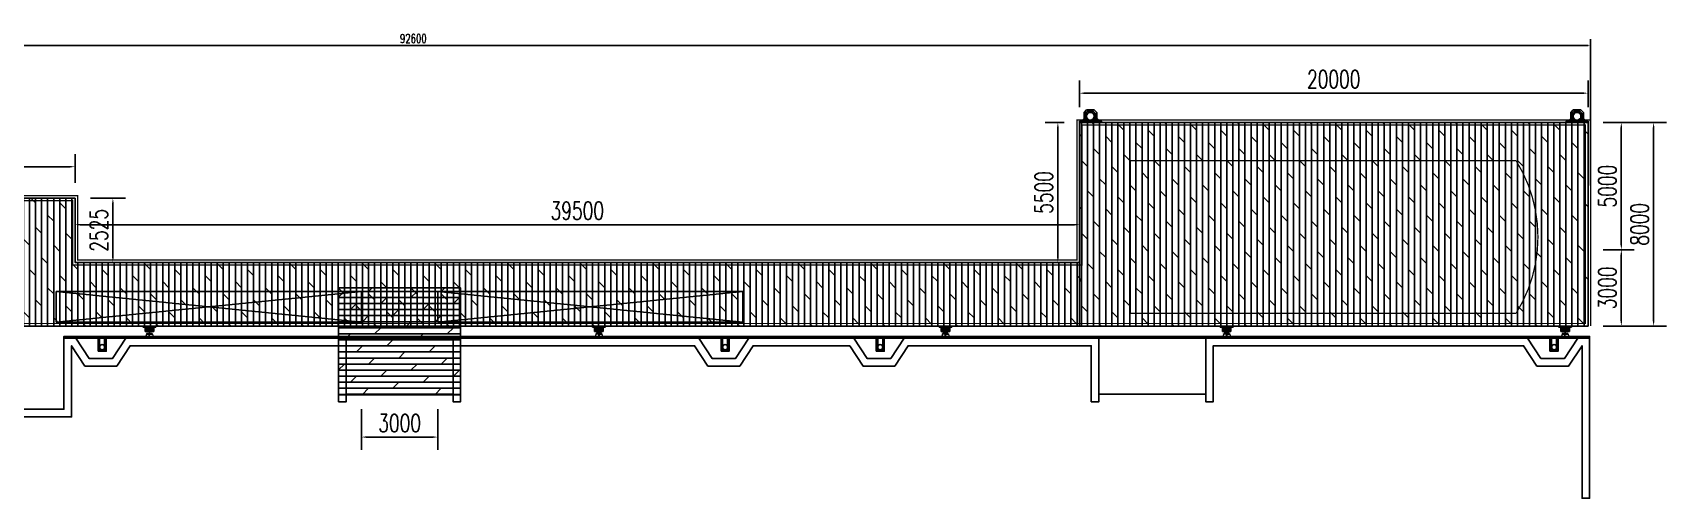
# Model space of a CAD drawing. Header units: millimetres. Extents: x -1871197 to -1180782, y 1281217 to 1543414.
# Drawn here: x -1568796 to -1504549, y 1364509 to 1382818 of the extents above; entities that cross this region are included whole.
import ezdxf

# ---------------------------------------------------------------- set-up
doc = ezdxf.new("R2010")
doc.units = ezdxf.units.MM
doc.header["$LTSCALE"] = 10
doc.linetypes.add('HIDDEN', pattern=[0.375, 0.25, -0.125])
doc.layers.get('0').update_dxf_attribs({"linetype": 'CONTINUOUS'})
doc.layers.get('DEFPOINTS').update_dxf_attribs({"linetype": 'CONTINUOUS'})
for name, color, linetype in [('DOTE', 1, 'CONTINUOUS'), ('W-_ANTICOLLISION防撞措施', 6, 'CONTINUOUS'), ('W-bridge approach引桥', 4, 'CONTINUOUS'), ('W-MOUNTING固定方式', 5, 'CONTINUOUS'), ('W-PLASTIC_RAILINGS塑木栏杆', 6, 'CONTINUOUS'), ('W-STEEL_FRAME钢架', 3, 'CONTINUOUS'), ('W-WOOD_FLOOR木地板', 30, 'CONTINUOUS'), ('Z', 12, 'CONTINUOUS'), ('护桩器', 154, 'CONTINUOUS'), ('植物', 3, 'CONTINUOUS'), ('钢', 172, 'CONTINUOUS')]:
    doc.layers.add(name, color=color, linetype=linetype)
doc.styles.add('STANDARD_T3', font='simplex.shx', dxfattribs={"width": 0.7, "bigfont": 'gbcbig.shx'})
doc.dimstyles.new('W&&100', dxfattribs={"dimtxt": 350, "dimasz": 100, "dimexe": 250, "dimexo": 300, "dimgap": 100, "dimtad": 1, "dimdec": 0, "dimzin": 0, "dimdsep": 46, "dimtxsty": 'STANDARD_T3', "dimcen": 0.09, "dimclrd": 1, "dimclre": 1, "dimclrt": 7, "dimazin": 2, "dimtfac": 1, "dimtdec": 0, "dimtix": 1, "dimtmove": 2, "dimatfit": 3, "dimfxl": 100, "dimtolj": 1, "dimtzin": 0, "dimarcsym": 0})
doc.dimstyles.new('W&&200', dxfattribs={"dimtxt": 700, "dimasz": 200, "dimexe": 500, "dimexo": 600, "dimgap": 200, "dimtad": 1, "dimdec": 0, "dimzin": 0, "dimdsep": 46, "dimtxsty": 'STANDARD_T3', "dimcen": 0.09, "dimclrd": 1, "dimclre": 1, "dimclrt": 7, "dimazin": 2, "dimtfac": 1, "dimtdec": 0, "dimtix": 1, "dimtmove": 2, "dimatfit": 3, "dimfxl": 100, "dimtolj": 1, "dimtzin": 0, "dimarcsym": 0})

# ---------------------------------------------------------------- blocks, each defined once
blk = doc.blocks.new('*U508')
for p, q in [((-250, 150), (-150, 250)), ((-190, 125), (-125, 190)), ((190, 125), (125, 190)), ((250, 150), (150, 250)), ((-250, -90), (-350, -190)), ((250, -90), (350, -190))]:
    blk.add_line(p, q)
blk.add_lwpolyline([(-430, -190), (430, -190), (430, -250), (-430, -250)], close=True)
at = {"layer": 'Z'}
for radius in [162, 152]:
    blk.add_circle((0, 0), radius, dxfattribs=at)
at = {"layer": '护桩器'}
blk.add_line((280, -250), (-280, -250), dxfattribs=at)
for points in [[(250, 150), (250, -190), (-250, -190), (-250, 150)], [(-182, 37), (-182, 27), (-232, 27)], [(-182, 37), (-232, 37)], [(-186, 39), (-209, 39), (-209, 37)], [(-186, 37), (-209, 37)], [(-208, 29), (-208, 37)], [(-208, 29), (-187, 29)], [(-207, 50), (-203, 51)], [(-206, 51), (-206, 50), (-201, 51), (-206, 51), (-207, 50)], [(-207, 42), (-207, 50)], [(-207, 42), (-207, 39)], [(-207, 42), (-206, 42)], [(-205, 42), (-206, 42), (-206, 50)], [(-198, 39), (-198, 42), (-205, 42)], [(-202, 56), (-203, 55)], [(-191, 55), (-203, 55)], [(-203, 46), (-203, 55)], [(-203, 29), (-203, 51)], [(-203, 51), (-199, 50), (-194, 51)], [(-193, 51), (-202, 51), (-203, 51)], [(-203, 42), (-203, 51), (-191, 51)], [(-202, 43), (-203, 42)], [(-203, 39), (-203, 42)], [(-203, 40), (-203, -38)], [(-203, -38), (-203, 40)], [(-203, 37), (-203, 39)], [(-203, 38), (-203, -38)], [(-203, 37), (-203, 28)], [(-203, 37), (-203, 29)], [(-203, 27), (-203, 29)], [(-191, 18), (-203, 18)], [(-202, 56), (-193, 56), (-191, 55)], [(-202, 56), (-202, 46)], [(-202, 51), (-202, 29)], [(-202, 51), (-202, 43)], [(-202, 43), (-193, 43), (-191, 42)], [(-202, 29), (-202, 18)], [(-198, 52), (-199, 53), (-199, 54), (-201, 53), (-201, 51), (-199, 51), (-199, 51), (-198, 52)], [(-201, 51), (-196, 50), (-192, 51), (-201, 51)], [(-199, 54), (-195, 54)], [(-199, 51), (-195, 51)], [(-199, 42), (-199, 50)], [(-197, 42), (-198, 42)], [(-196, 51), (-197, 52), (-196, 54), (-194, 54), (-194, 52)], [(-197, 49), (-197, -49)], [(-197, 39), (-197, 42)], [(-197, 42), (-197, 42)], [(-195, 42), (-197, 42)], [(-197, 37), (-197, 28)], [(-197, 29), (-197, 37)], [(-194, 51), (-196, 51)], [(-196, 42), (-196, 50)], [(-195, 42), (-188, 42)], [(-194, 52), (-194, 51)], [(-194, 51), (-189, 50), (-188, 51)], [(-193, 46), (-193, 56)], [(-193, 29), (-193, 51)], [(-193, 51), (-191, 51)], [(-193, 51), (-193, 43)], [(-193, 18), (-193, 29)], [(-188, 50), (-188, 51), (-192, 51), (-188, 50)], [(-191, 46), (-191, 55)], [(-191, 29), (-191, 51)], [(-191, 42), (-191, 51)], [(-191, 39), (-191, 42)], [(-191, 40), (-191, -38)], [(-191, -38), (-191, 40)], [(-191, 37), (-191, 39)], [(-191, 38), (-191, -38)], [(-191, 37), (-191, 29)], [(-191, 27), (-191, 29)], [(190, 125), (190, -190), (-190, -190), (-190, 125)], [(-189, 42), (-189, 50)], [(-188, 42), (-188, 50)], [(-188, 42), (-187, 42)], [(-188, 42), (-188, 42)], [(-187, 42), (-187, 39)], [(-187, 29), (-187, 37)], [(-186, 37), (-186, 39)], [(-150, 250), (150, 250)], [(-125, 190), (125, 190)], [(59, 197), (-49, 197)], [(-47, 206), (-46, 207)], [(-47, 206), (-47, 203), (-46, 207)], [(-47, 206), (-47, 206)], [(-47, 206), (-47, 206)], [(-47, 201), (-46, 205), (-47, 206)], [(-46, 199), (-47, 203), (-47, 194), (-46, 199)], [(-47, 201), (-46, 196), (-47, 192)], [(-47, 189), (-46, 189), (-47, 194), (-47, 189)], [(-46, 188), (-47, 192)], [(-46, 188), (-47, 189)], [(-47, 189), (-47, 189)], [(-40, 207), (-46, 207)], [(-46, 199), (-40, 199), (-40, 207)], [(-40, 205), (-46, 205)], [(-40, 196), (-46, 196)], [(-40, 189), (-46, 189)], [(-40, 188), (-46, 188)], [(-40, 209), (-40, 186), (-38, 186)], [(-38, 209), (-40, 209)], [(-40, 205), (-40, 205)], [(-38, 203), (-40, 203)], [(-40, 199), (-40, 188)], [(-38, 191), (-40, 191)], [(-40, 191), (-30, 191)], [(-40, 189), (-40, 189)], [(-38, 209), (-38, 186)], [(-30, 208), (-38, 208)], [(-30, 203), (-38, 203)], [(38, 203), (-38, 203)], [(-38, 197), (-30, 197)], [(40, 191), (-38, 191)], [(-30, 191), (-38, 191)], [(-38, 191), (40, 191)], [(38, 191), (-38, 191)], [(-30, 187), (-38, 187)], [(-37, 182), (-27, 182), (-27, 232)], [(-37, 182), (-37, 232)], [(-37, 203), (-28, 203)], [(-37, 197), (-28, 197)], [(-30, 187), (-30, 208)], [(-30, 191), (-28, 191)], [(18, 191), (18, 203)], [(29, 202), (18, 202)], [(18, 193), (29, 193)], [(37, 182), (27, 182), (27, 232)], [(27, 191), (29, 191)], [(37, 203), (28, 203)], [(37, 197), (28, 197)], [(29, 208), (29, 187)], [(29, 208), (37, 208)], [(37, 203), (29, 203)], [(29, 197), (37, 197)], [(37, 191), (29, 191)], [(29, 187), (37, 187)], [(37, 182), (37, 232)], [(37, 186), (37, 209)], [(39, 186), (39, 209), (37, 209)], [(37, 203), (39, 203)], [(37, 191), (39, 191)], [(37, 186), (39, 186)], [(42, 207), (39, 207)], [(39, 203), (42, 203)], [(39, 191), (42, 191)], [(42, 187), (39, 187)], [(42, 207), (42, 188)], [(42, 207), (42, 206)], [(42, 207), (50, 207)], [(42, 205), (42, 206), (50, 206)], [(43, 202), (42, 203)], [(42, 203), (51, 203), (51, 191)], [(43, 202), (43, 193), (42, 191)], [(42, 199), (50, 199)], [(42, 196), (50, 196)], [(42, 191), (51, 191)], [(42, 189), (50, 189)], [(42, 188), (42, 187)], [(42, 188), (42, 188)], [(42, 188), (50, 188)], [(51, 202), (43, 202)], [(51, 193), (43, 193)], [(46, 203), (55, 203)], [(56, 202), (46, 202)], [(46, 193), (56, 193)], [(46, 191), (55, 191)], [(50, 207), (51, 203)], [(51, 206), (50, 206), (51, 201), (51, 206), (50, 207)], [(51, 203), (50, 199), (51, 194)], [(51, 201), (50, 196), (51, 192), (51, 201)], [(51, 194), (50, 189), (51, 188)], [(50, 188), (51, 188), (51, 192), (50, 188)], [(51, 193), (51, 202), (51, 203)], [(51, 193), (51, 191)], [(55, 191), (55, 203)], [(56, 202), (55, 203)], [(56, 202), (56, 193), (55, 191)], [(182, 37), (182, 27), (232, 27)], [(182, 37), (232, 37)], [(186, 39), (209, 39), (209, 37)], [(186, 37), (186, 39)], [(186, 37), (209, 37)], [(187, 42), (187, 39)], [(188, 42), (187, 42)], [(187, 29), (187, 37)], [(208, 29), (187, 29)], [(194, 51), (189, 50), (188, 51)], [(188, 50), (188, 51), (192, 51), (188, 50)], [(188, 42), (188, 50)], [(195, 42), (188, 42)], [(188, 42), (188, 42)], [(189, 42), (189, 50)], [(202, 56), (193, 56), (191, 55)], [(191, 55), (203, 55)], [(191, 46), (191, 55)], [(191, 29), (191, 51)], [(193, 51), (191, 51)], [(191, 42), (191, 51)], [(203, 42), (203, 51), (191, 51)], [(202, 43), (193, 43), (191, 42)], [(191, 39), (191, 42)], [(191, 40), (191, -38)], [(191, -38), (191, 40)], [(191, 37), (191, 39)], [(191, 38), (191, -38)], [(191, 37), (191, 29)], [(191, 27), (191, 29)], [(191, 18), (203, 18)], [(201, 51), (196, 50), (192, 51), (201, 51)], [(193, 46), (193, 56)], [(193, 29), (193, 51)], [(193, 51), (202, 51), (203, 51)], [(193, 51), (193, 43)], [(193, 18), (193, 29)], [(196, 51), (197, 52), (196, 54), (194, 54), (194, 52)], [(194, 52), (194, 51)], [(194, 51), (196, 51)], [(203, 51), (199, 50), (194, 51)], [(199, 54), (195, 54)], [(199, 51), (195, 51)], [(195, 42), (197, 42)], [(196, 42), (196, 50)], [(197, 49), (197, -49)], [(197, 39), (197, 42)], [(197, 42), (197, 42)], [(197, 42), (198, 42)], [(197, 37), (197, 28)], [(197, 29), (197, 37)], [(198, 52), (199, 53), (199, 54), (201, 53), (201, 51), (199, 51), (199, 51), (198, 52)], [(198, 39), (198, 42), (205, 42)], [(199, 42), (199, 50)], [(206, 51), (206, 50), (201, 51), (206, 51), (207, 50)], [(202, 56), (203, 55)], [(202, 56), (202, 46)], [(202, 51), (202, 29)], [(202, 51), (202, 43)], [(202, 43), (203, 42)], [(202, 29), (202, 18)], [(203, 46), (203, 55)], [(203, 29), (203, 51)], [(207, 50), (203, 51)], [(203, 39), (203, 42)], [(203, 40), (203, -38)], [(203, -38), (203, 40)], [(203, 37), (203, 39)], [(203, 38), (203, -38)], [(203, 37), (203, 28)], [(203, 37), (203, 29)], [(203, 27), (203, 29)], [(205, 42), (206, 42), (206, 50)], [(207, 42), (206, 42)], [(207, 42), (207, 50)], [(207, 42), (207, 39)], [(208, 29), (208, 37)], [(-182, -37), (-182, -27), (-232, -27)], [(-182, -37), (-232, -37)], [(-209, -38), (-186, -38)], [(-209, -40), (-186, -40), (-186, -38)], [(-209, -38), (-209, -40)], [(-187, -30), (-208, -30)], [(-208, -30), (-208, -38)], [(-207, -40), (-207, -46)], [(-199, -46), (-199, -40), (-207, -40)], [(-206, -47), (-207, -46)], [(-206, -47), (-203, -47), (-207, -46)], [(-201, -47), (-205, -46), (-206, -47)], [(-206, -47), (-206, -47)], [(-206, -47), (-206, -47)], [(-205, -40), (-205, -46)], [(-205, -40), (-205, -40)], [(-203, -37), (-203, -28)], [(-203, -30), (-203, -28)], [(-203, -30), (-203, -38)], [(-203, -40), (-203, -30)], [(-203, -38), (-203, -40)], [(-199, -46), (-203, -47), (-194, -47), (-199, -46)], [(-201, -47), (-196, -46), (-192, -47)], [(-199, -40), (-188, -40)], [(-197, -37), (-197, -28)], [(-197, -38), (-197, -30)], [(-196, -40), (-196, -46)], [(-189, -47), (-189, -46), (-194, -47), (-189, -47)], [(-188, -46), (-192, -47)], [(-191, -30), (-191, -28)], [(-191, -30), (-191, -38)], [(-191, -40), (-191, -30)], [(-191, -38), (-191, -40)], [(-189, -40), (-189, -40)], [(-189, -40), (-189, -46)], [(-188, -46), (-189, -47)], [(-189, -47), (-189, -47)], [(-188, -40), (-188, -46)], [(-187, -30), (-187, -38)], [(59, -197), (-49, -197)], [(-46, -188), (-47, -189)], [(-46, -188), (-47, -192)], [(-47, -189), (-46, -189), (-47, -194), (-47, -189)], [(-47, -189), (-47, -189)], [(-47, -201), (-46, -196), (-47, -192)], [(-46, -199), (-47, -203), (-47, -194), (-46, -199)], [(-47, -201), (-46, -205), (-47, -206)], [(-47, -206), (-47, -203), (-46, -207)], [(-47, -206), (-46, -207)], [(-47, -206), (-47, -206)], [(-47, -206), (-47, -206)], [(-40, -188), (-46, -188)], [(-40, -189), (-46, -189)], [(-40, -196), (-46, -196)], [(-46, -199), (-40, -199), (-40, -207)], [(-40, -205), (-46, -205)], [(-40, -207), (-46, -207)], [(-40, -209), (-40, -186), (-38, -186)], [(-40, -199), (-40, -188)], [(-40, -189), (-40, -189)], [(-38, -191), (-40, -191)], [(-40, -191), (-30, -191)], [(-38, -203), (-40, -203)], [(-40, -205), (-40, -205)], [(-38, -209), (-40, -209)], [(-38, -209), (-38, -186)], [(-30, -187), (-38, -187)], [(40, -191), (-38, -191)], [(-30, -191), (-38, -191)], [(-38, -191), (40, -191)], [(38, -191), (-38, -191)], [(-38, -197), (-30, -197)], [(-30, -203), (-38, -203)], [(38, -203), (-38, -203)], [(-30, -208), (-38, -208)], [(-37, -182), (-27, -182), (-27, -232)], [(-37, -182), (-37, -232)], [(-37, -197), (-28, -197)], [(-37, -203), (-28, -203)], [(-30, -187), (-30, -208)], [(-30, -191), (-28, -191)], [(18, -191), (18, -203)], [(18, -193), (29, -193)], [(29, -202), (18, -202)], [(37, -182), (27, -182), (27, -232)], [(27, -191), (29, -191)], [(37, -197), (28, -197)], [(37, -203), (28, -203)], [(29, -208), (29, -187)], [(29, -187), (37, -187)], [(37, -191), (29, -191)], [(29, -197), (37, -197)], [(37, -203), (29, -203)], [(29, -208), (37, -208)], [(37, -182), (37, -232)], [(37, -186), (37, -209)], [(39, -186), (39, -209), (37, -209)], [(37, -186), (39, -186)], [(37, -191), (39, -191)], [(37, -203), (39, -203)], [(42, -187), (39, -187)], [(39, -191), (42, -191)], [(39, -203), (42, -203)], [(42, -207), (39, -207)], [(42, -188), (42, -187)], [(42, -207), (42, -188)], [(42, -188), (42, -188)], [(42, -188), (50, -188)], [(42, -189), (50, -189)], [(43, -202), (43, -193), (42, -191)], [(42, -191), (51, -191)], [(42, -203), (51, -203), (51, -191)], [(42, -196), (50, -196)], [(42, -199), (50, -199)], [(43, -202), (42, -203)], [(42, -205), (42, -206), (50, -206)], [(42, -207), (42, -206)], [(42, -207), (50, -207)], [(51, -193), (43, -193)], [(51, -202), (43, -202)], [(46, -191), (55, -191)], [(46, -193), (56, -193)], [(56, -202), (46, -202)], [(46, -203), (55, -203)], [(51, -194), (50, -189), (51, -188)], [(50, -188), (51, -188), (51, -192), (50, -188)], [(51, -201), (50, -196), (51, -192), (51, -201)], [(51, -203), (50, -199), (51, -194)], [(51, -206), (50, -206), (51, -201), (51, -206), (50, -207)], [(50, -207), (51, -203)], [(51, -193), (51, -191)], [(51, -193), (51, -202), (51, -203)], [(55, -191), (55, -203)], [(56, -202), (56, -193), (55, -191)], [(56, -202), (55, -203)], [(182, -37), (182, -27), (232, -27)], [(182, -37), (232, -37)], [(209, -38), (186, -38)], [(209, -40), (186, -40), (186, -38)], [(187, -30), (208, -30)], [(187, -30), (187, -38)], [(199, -40), (188, -40)], [(188, -40), (188, -46)], [(188, -46), (189, -47)], [(188, -46), (192, -47)], [(189, -40), (189, -40)], [(189, -40), (189, -46)], [(189, -47), (189, -46), (194, -47), (189, -47)], [(189, -47), (189, -47)], [(191, -30), (191, -28)], [(191, -30), (191, -38)], [(191, -40), (191, -30)], [(191, -38), (191, -40)], [(201, -47), (196, -46), (192, -47)], [(199, -46), (203, -47), (194, -47), (199, -46)], [(196, -40), (196, -46)], [(197, -37), (197, -28)], [(197, -38), (197, -30)], [(199, -46), (199, -40), (207, -40)], [(201, -47), (205, -46), (206, -47)], [(203, -37), (203, -28)], [(203, -30), (203, -28)], [(203, -30), (203, -38)], [(203, -40), (203, -30)], [(203, -38), (203, -40)], [(206, -47), (203, -47), (207, -46)], [(205, -40), (205, -46)], [(205, -40), (205, -40)], [(206, -47), (207, -46)], [(206, -47), (206, -47)], [(206, -47), (206, -47)], [(207, -40), (207, -46)], [(208, -30), (208, -38)], [(209, -38), (209, -40)]]:
    blk.add_lwpolyline(points, dxfattribs=at)
for points in [[(-172, 25), (-222, 25), (-222, -25), (-172, -25)], [(25, 172), (25, 222), (-25, 222), (-25, 172)], [(172, 25), (222, 25), (222, -25), (172, -25)], [(25, -172), (25, -222), (-25, -222), (-25, -172)]]:
    blk.add_lwpolyline(points, close=True, dxfattribs=at)
blk = doc.blocks.new('2')
h = blk.add_hatch(color=256)
h.dxf.hatch_style = 2
h.paths.add_polyline_path([(-110, 8), (-100, 8), (-100, 18)])
h = blk.add_hatch(color=256)
h.dxf.hatch_style = 2
h.paths.add_polyline_path([(100, 8), (100, 18), (110, 8)])
h = blk.add_hatch(color=256)
h.dxf.hatch_style = 2
h.paths.add_polyline_path([(-173, -161), (-163, -172), (-163, -161)])
h = blk.add_hatch(color=256)
h.dxf.hatch_style = 2
h.paths.add_polyline_path([(-150, -146), (-150, -136), (-160, -146)])
h = blk.add_hatch(color=256)
h.dxf.hatch_style = 2
h.paths.add_polyline_path([(-142, -172), (-142, -161), (-132, -161)])
h = blk.add_hatch(color=256)
h.dxf.hatch_style = 2
h.paths.add_polyline_path([(132, -161), (142, -172), (142, -161)])
h = blk.add_hatch(color=256)
h.dxf.hatch_style = 2
h.paths.add_polyline_path([(150, -146), (150, -136), (160, -146)])
h = blk.add_hatch(color=256)
h.dxf.hatch_style = 2
h.paths.add_polyline_path([(163, -172), (163, -161), (171, -161)])
at = {"lineweight": 13}
for points in [[(120, 8), (-120, 8), (-120, -8), (120, -8), (120, 8)], [(-100, 8), (-100, 18), (-110, 8), (-100, 8)], [(-20, 175), (-100, 175), (-100, 186), (100, 186), (100, 175), (20, 175)], [(-100, 8), (-100, 19), (-20, 19)], [(20, 19), (100, 19), (100, 8), (-100, 8)], [(-4, 35), (-4, 157)], [(4, 157), (4, 35)], [(100, 8), (100, 18), (110, 8), (100, 8)], [(230, -146), (-230, -146), (-230, -161), (230, -161), (230, -146)], [(-163, -161), (-163, -172), (-173, -161), (-163, -161)], [(-150, -146), (-150, -136), (-160, -146), (-150, -146)], [(-120, -8), (-150, -131), (-6, -131), (-6, -8), (-120, -8)], [(-142, -161), (-142, -172), (-132, -161), (-142, -161)], [(6, -8), (-6, -8), (-6, -131), (6, -131), (6, -8)], [(120, -8), (150, -131), (6, -131), (6, -8), (120, -8)], [(142, -161), (142, -172), (132, -161), (142, -161)], [(150, -146), (150, -136), (160, -146), (150, -146)], [(163, -161), (163, -172), (171, -161), (163, -161)]]:
    blk.add_lwpolyline(points, dxfattribs=at)
at = {"lineweight": 0}
for points in [[(-110, 8), (-100, 8), (-100, 18), (-110, 8)], [(-110, 8), (-100, 8), (-100, 18), (-110, 8)], [(100, 8), (100, 18), (110, 8), (100, 8)], [(100, 8), (100, 18), (110, 8), (100, 8)], [(-173, -161), (-163, -172), (-163, -161), (-173, -161)], [(-173, -161), (-163, -172), (-163, -161), (-173, -161)], [(-150, -146), (-150, -136), (-160, -146), (-150, -146)], [(-150, -146), (-150, -136), (-160, -146), (-150, -146)], [(-142, -172), (-142, -161), (-132, -161), (-142, -172)], [(-142, -172), (-142, -161), (-132, -161), (-142, -172)], [(132, -161), (142, -172), (142, -161), (132, -161)], [(132, -161), (142, -172), (142, -161), (132, -161)], [(150, -146), (150, -136), (160, -146), (150, -146)], [(150, -146), (150, -136), (160, -146), (150, -146)], [(163, -172), (163, -161), (171, -161), (163, -172)], [(163, -172), (163, -161), (171, -161), (163, -172)]]:
    blk.add_lwpolyline(points, dxfattribs=at)
blk.add_lwpolyline([(150, -146), (-150, -146), (-150, -131), (150, -131)], close=True)
at = {"lineweight": 13}
for points in [[(-4, 157), (-4, 167), (-11, 175), (-20, 175)], [(-20, 19), (-11, 19), (-4, 27), (-4, 36)], [(20, 175), (11, 175), (4, 167), (4, 157)], [(4, 36), (4, 27), (11, 19), (20, 19)]]:
    blk.add_open_spline(points, degree=3, dxfattribs=at)
blk = doc.blocks.new('hg3')
at = {"layer": 'DOTE'}
blk.add_line((-100, -87), (100, -87), dxfattribs=at)
at = {"layer": 'W-MOUNTING固定方式'}
blk.add_lwpolyline([(250, -43), (-250, -43), (-250, 0), (250, 0)], close=True, dxfattribs=at)
at = {"layer": '钢'}
for p, q in [((-50, -76), (50, -76)), ((-50, -87), (50, -87)), ((-50, -98), (50, -98)), ((-47, -127), (-47, -47)), ((47, -127), (47, -47))]:
    blk.add_line(p, q, dxfattribs=at)
for points in [[(-170, -220), (-130, -220), (-130, 0), (-170, 0)], [(-92, -102), (-52, -102), (-52, 0), (-92, 0)], [(92, -102), (52, -102), (52, 0), (92, 0)], [(170, -220), (130, -220), (130, 0), (170, 0)], [(-170, -199), (-20, -199), (-20, -175), (-170, -175)], [(-110, -227), (-16, -227), (-13, -224), (-13, -150), (-16, -147), (-110, -147), (-113, -150), (-113, -224)], [(-100, -95), (100, -95), (100, -79), (-100, -79)], [(-47, -127), (47, -127), (50, -124), (50, -50), (47, -47), (-47, -47), (-50, -50), (-50, -124)], [(110, -227), (16, -227), (13, -224), (13, -150), (16, -147), (110, -147), (113, -150), (113, -224)], [(170, -199), (20, -199), (20, -175), (170, -175)]]:
    blk.add_lwpolyline(points, close=True, dxfattribs=at)
at = {"layer": '钢', "linetype": 'HIDDEN', "ltscale": 50}
for points in [[(-166, -220), (-134, -220), (-134, 0), (-166, 0)], [(-88, -102), (-56, -102), (-56, 0), (-88, 0)], [(88, -102), (56, -102), (56, 0), (88, 0)], [(166, -220), (134, -220), (134, 0), (166, 0)]]:
    blk.add_lwpolyline(points, close=True, dxfattribs=at)
at = {"layer": 'W-STEEL_FRAME钢架'}
blk.add_blockref('2', (0, -313), dxfattribs=at)
blk = doc.blocks.new('yq')
at = {"layer": 'W-bridge approach引桥'}
for p, q in [((0, 0), (12000, 1200)), ((0, 1200), (12000, 0))]:
    blk.add_line(p, q, dxfattribs=at)
blk.add_lwpolyline([(0, 0), (12000, 0), (12000, 1200), (0, 1200)], close=True, dxfattribs=at)
blk = doc.blocks.new('*D551')
at = {"layer": 'DEFPOINTS', "color": 0, "transparency": 16777216}
for p in [(-1567128, 1377547), (-1580127, 1376309), (-1567128, 1376309)]:
    blk.add_point(p, dxfattribs=at)
at = {"layer": 'W-WOOD_FLOOR木地板', "color": 1, "lineweight": -2, "transparency": 16777216}
for p, q in [((-1580127, 1376909), (-1580127, 1378047)), ((-1579927, 1377547), (-1567328, 1377547)), ((-1567128, 1376909), (-1567128, 1378047))]:
    blk.add_line(p, q, dxfattribs=at)
at = {"layer": 'W-WOOD_FLOOR木地板', "color": 1, "transparency": 16777216}
for points in [[(-1579927, 1377580), (-1579927, 1377514), (-1580127, 1377547)], [(-1567328, 1377580), (-1567328, 1377514), (-1567128, 1377547)]]:
    blk.add_solid(points, dxfattribs=at)
at = {"layer": 'W-WOOD_FLOOR木地板', "color": 7, "transparency": 16777216, "insert": (-1573627, 1378097), "char_height": 700, "attachment_point": 5, "style": 'STANDARD_T3'}
blk.add_mtext('\\A1;13000', dxfattribs=at)
blk = doc.blocks.new('*D552')
at = {"layer": 'DEFPOINTS', "color": 0, "transparency": 16777216}
for p in [(-1567128, 1376309), (-1567128, 1373784), (-1565641, 1373784)]:
    blk.add_point(p, dxfattribs=at)
at = {"layer": 'W-WOOD_FLOOR木地板', "color": 1, "lineweight": -2, "transparency": 16777216}
for p, q in [((-1566528, 1376309), (-1565141, 1376309)), ((-1565641, 1376109), (-1565641, 1373984)), ((-1566528, 1373784), (-1565141, 1373784))]:
    blk.add_line(p, q, dxfattribs=at)
at = {"layer": 'W-WOOD_FLOOR木地板', "color": 1, "transparency": 16777216}
for points in [[(-1565674, 1376109), (-1565608, 1376109), (-1565641, 1376309)], [(-1565674, 1373984), (-1565608, 1373984), (-1565641, 1373784)]]:
    blk.add_solid(points, dxfattribs=at)
at = {"layer": 'W-WOOD_FLOOR木地板', "color": 7, "transparency": 16777216, "insert": (-1566191, 1375046), "char_height": 700, "attachment_point": 5, "rotation": 90, "style": 'STANDARD_T3'}
blk.add_mtext('\\A1;2525', dxfattribs=at)
blk = doc.blocks.new('*D553')
at = {"layer": 'DEFPOINTS', "color": 0, "transparency": 16777216}
for p in [(-1527628, 1375268), (-1567128, 1374284), (-1527628, 1374284)]:
    blk.add_point(p, dxfattribs=at)
at = {"layer": 'W-WOOD_FLOOR木地板', "color": 1, "lineweight": -2, "transparency": 16777216}
for p, q in [((-1567128, 1374884), (-1567128, 1375768)), ((-1527628, 1374884), (-1527628, 1375768)), ((-1566928, 1375268), (-1527828, 1375268))]:
    blk.add_line(p, q, dxfattribs=at)
at = {"layer": 'W-WOOD_FLOOR木地板', "color": 1, "transparency": 16777216}
for points in [[(-1566928, 1375301), (-1566928, 1375235), (-1567128, 1375268)], [(-1527828, 1375301), (-1527828, 1375235), (-1527628, 1375268)]]:
    blk.add_solid(points, dxfattribs=at)
at = {"layer": 'W-WOOD_FLOOR木地板', "color": 7, "transparency": 16777216, "insert": (-1547378, 1375818), "char_height": 700, "attachment_point": 5, "style": 'STANDARD_T3'}
blk.add_mtext('\\A1;39500', dxfattribs=at)
blk = doc.blocks.new('*D554')
at = {"layer": 'DEFPOINTS', "color": 0, "transparency": 16777216}
for p in [(-1528478, 1379284), (-1527628, 1379284), (-1527628, 1373784)]:
    blk.add_point(p, dxfattribs=at)
at = {"layer": 'W-WOOD_FLOOR木地板', "color": 1, "lineweight": -2, "transparency": 16777216}
for p, q in [((-1528228, 1379284), (-1528978, 1379284)), ((-1528478, 1373984), (-1528478, 1379084)), ((-1528228, 1373784), (-1528978, 1373784))]:
    blk.add_line(p, q, dxfattribs=at)
at = {"layer": 'W-WOOD_FLOOR木地板', "color": 1, "transparency": 16777216}
for points in [[(-1528511, 1379084), (-1528444, 1379084), (-1528478, 1379284)], [(-1528511, 1373984), (-1528444, 1373984), (-1528478, 1373784)]]:
    blk.add_solid(points, dxfattribs=at)
at = {"layer": 'W-WOOD_FLOOR木地板', "color": 7, "transparency": 16777216, "insert": (-1529028, 1376534), "char_height": 700, "attachment_point": 5, "rotation": 90, "style": 'STANDARD_T3'}
blk.add_mtext('\\A1;5500', dxfattribs=at)
blk = doc.blocks.new('*D555')
at = {"layer": 'DEFPOINTS', "color": 0, "transparency": 16777216}
for p in [(-1507628, 1380439), (-1527628, 1379284), (-1507628, 1379284)]:
    blk.add_point(p, dxfattribs=at)
at = {"layer": 'W-WOOD_FLOOR木地板', "color": 1, "lineweight": -2, "transparency": 16777216}
for p, q in [((-1527628, 1379884), (-1527628, 1380939)), ((-1507628, 1379884), (-1507628, 1380939)), ((-1527428, 1380439), (-1507828, 1380439))]:
    blk.add_line(p, q, dxfattribs=at)
at = {"layer": 'W-WOOD_FLOOR木地板', "color": 1, "transparency": 16777216}
for points in [[(-1527428, 1380473), (-1527428, 1380406), (-1527628, 1380439)], [(-1507828, 1380473), (-1507828, 1380406), (-1507628, 1380439)]]:
    blk.add_solid(points, dxfattribs=at)
at = {"layer": 'W-WOOD_FLOOR木地板', "color": 7, "transparency": 16777216, "insert": (-1517628, 1380989), "char_height": 700, "attachment_point": 5, "style": 'STANDARD_T3'}
blk.add_mtext('\\A1;20000', dxfattribs=at)
blk = doc.blocks.new('*D556')
at = {"color": 1, "lineweight": -2, "transparency": 16777216}
for p, q in [((-1555866, 1368009), (-1555866, 1366417)), ((-1552866, 1368009), (-1552866, 1366417)), ((-1555666, 1366917), (-1553066, 1366917))]:
    blk.add_line(p, q, dxfattribs=at)
at = {"color": 1, "transparency": 16777216}
for points in [[(-1555666, 1366950), (-1555666, 1366883), (-1555866, 1366917)], [(-1553066, 1366950), (-1553066, 1366883), (-1552866, 1366917)]]:
    blk.add_solid(points, dxfattribs=at)
at = {"layer": 'DEFPOINTS', "color": 0, "transparency": 16777216}
for p in [(-1555866, 1368609), (-1552866, 1368609), (-1552866, 1366917)]:
    blk.add_point(p, dxfattribs=at)
at = {"color": 7, "transparency": 16777216, "insert": (-1554366, 1367467), "char_height": 700, "attachment_point": 5, "style": 'STANDARD_T3'}
blk.add_mtext('\\A1;3000', dxfattribs=at)
blk = doc.blocks.new('*D545')
at = {"layer": 'DEFPOINTS', "color": 0, "transparency": 16777216}
for p in [(-1507628, 1379284), (-1505049, 1379284), (-1507628, 1371284)]:
    blk.add_point(p, dxfattribs=at)
at = {"layer": 'W-WOOD_FLOOR木地板', "color": 1, "lineweight": -2, "transparency": 16777216}
for p, q in [((-1507028, 1379284), (-1504549, 1379284)), ((-1505049, 1371484), (-1505049, 1379084)), ((-1507028, 1371284), (-1504549, 1371284))]:
    blk.add_line(p, q, dxfattribs=at)
at = {"layer": 'W-WOOD_FLOOR木地板', "color": 1, "transparency": 16777216}
for points in [[(-1505083, 1379084), (-1505016, 1379084), (-1505049, 1379284)], [(-1505083, 1371484), (-1505016, 1371484), (-1505049, 1371284)]]:
    blk.add_solid(points, dxfattribs=at)
at = {"layer": 'W-WOOD_FLOOR木地板', "color": 7, "transparency": 16777216, "insert": (-1505599, 1375284), "char_height": 700, "attachment_point": 5, "rotation": 90, "style": 'STANDARD_T3'}
blk.add_mtext('\\A1;8000', dxfattribs=at)
blk = doc.blocks.new('*D546')
at = {"layer": 'DEFPOINTS', "color": 0, "transparency": 16777216}
for p in [(-1507628, 1374284), (-1507628, 1371284), (-1506319, 1371284)]:
    blk.add_point(p, dxfattribs=at)
at = {"layer": 'W-WOOD_FLOOR木地板', "color": 1, "lineweight": -2, "transparency": 16777216}
for p, q in [((-1507028, 1374284), (-1505819, 1374284)), ((-1506319, 1374084), (-1506319, 1371484)), ((-1507028, 1371284), (-1505819, 1371284))]:
    blk.add_line(p, q, dxfattribs=at)
at = {"layer": 'W-WOOD_FLOOR木地板', "color": 1, "transparency": 16777216}
for points in [[(-1506353, 1374084), (-1506286, 1374084), (-1506319, 1374284)], [(-1506353, 1371484), (-1506286, 1371484), (-1506319, 1371284)]]:
    blk.add_solid(points, dxfattribs=at)
at = {"layer": 'W-WOOD_FLOOR木地板', "color": 7, "transparency": 16777216, "insert": (-1506869, 1372784), "char_height": 700, "attachment_point": 5, "rotation": 90, "style": 'STANDARD_T3'}
blk.add_mtext('\\A1;3000', dxfattribs=at)
blk = doc.blocks.new('*D547')
at = {"layer": 'DEFPOINTS', "color": 0, "transparency": 16777216}
for p in [(-1507628, 1379284), (-1506319, 1379284), (-1507628, 1374284)]:
    blk.add_point(p, dxfattribs=at)
at = {"layer": 'W-WOOD_FLOOR木地板', "color": 1, "lineweight": -2, "transparency": 16777216}
for p, q in [((-1507028, 1379284), (-1505819, 1379284)), ((-1506319, 1374484), (-1506319, 1379084)), ((-1507028, 1374284), (-1505819, 1374284))]:
    blk.add_line(p, q, dxfattribs=at)
at = {"layer": 'W-WOOD_FLOOR木地板', "color": 1, "transparency": 16777216}
for points in [[(-1506353, 1379084), (-1506286, 1379084), (-1506319, 1379284)], [(-1506353, 1374484), (-1506286, 1374484), (-1506319, 1374284)]]:
    blk.add_solid(points, dxfattribs=at)
at = {"layer": 'W-WOOD_FLOOR木地板', "color": 7, "transparency": 16777216, "insert": (-1506869, 1376784), "char_height": 700, "attachment_point": 5, "rotation": 90, "style": 'STANDARD_T3'}
blk.add_mtext('\\A1;5000', dxfattribs=at)
blk = doc.blocks.new('*D548')
at = {"layer": 'DEFPOINTS', "color": 0, "transparency": 16777216}
for p in [(-1507528, 1382313), (-1600127, 1376509), (-1507528, 1376509)]:
    blk.add_point(p, dxfattribs=at)
at = {"layer": '植物', "color": 1, "lineweight": -2, "transparency": 16777216}
for p, q in [((-1600127, 1376809), (-1600127, 1382563)), ((-1600027, 1382313), (-1507628, 1382313)), ((-1507528, 1376809), (-1507528, 1382563))]:
    blk.add_line(p, q, dxfattribs=at)
at = {"layer": '植物', "color": 1, "transparency": 16777216}
for points in [[(-1600027, 1382330), (-1600027, 1382297), (-1600127, 1382313)], [(-1507628, 1382330), (-1507628, 1382297), (-1507528, 1382313)]]:
    blk.add_solid(points, dxfattribs=at)
at = {"layer": '植物', "color": 7, "transparency": 16777216, "insert": (-1553827, 1382588), "char_height": 350, "attachment_point": 5, "style": 'STANDARD_T3'}
blk.add_mtext('\\A1;92600', dxfattribs=at)

msp = doc.modelspace()

# ---------------------------------------------------------------- hatches: boundary and pattern name
at = {"layer": 'W-WOOD_FLOOR木地板'}
h = msp.add_hatch(dxfattribs=at)
h.set_pattern_fill('DOLMIT', color=256, scale=300, angle=90)
h.set_pattern_definition([(90, (-3168928.77, -1067012.55), (-238.122618, 1e-14), []), (135, (-3168928.77, -1067012.55), (-476.24491, -476.24491), [336.75638, -673.512])])
h.paths.add_polyline_path([(-1507627.5, 1371283.6), (-1507627.5, 1379283.6), (-1527627.5, 1379283.6), (-1527627.5, 1371283.6)])
h = msp.add_hatch(dxfattribs=at)
h.set_pattern_fill('DOLMIT', color=256, scale=300, angle=90)
h.set_pattern_definition([(90, (-3168866.77, -1067012.55), (-238.122618, 1e-14), []), (135, (-3168866.77, -1067012.55), (-476.24491, -476.24491), [336.75638, -673.512])])
h.paths.add_polyline_path([(-1567065.5, 1376308.5), (-1580127.5, 1376308.5), (-1580127.5, 1373808.5), (-1569565.5, 1373808.5), (-1569565.5, 1371283.6), (-1527565.5, 1371283.6), (-1527565.5, 1373783.6), (-1567065.5, 1373783.6)])
h = msp.add_hatch(dxfattribs=at)
h.set_pattern_fill('DOLMIT', color=256, scale=300)
h.set_pattern_definition([(0, (-3168866.77, -1090257.82), (0, 238.122618), []), (45, (-3168866.77, -1090257.8), (-476.24491, 476.24491), [336.75638, -673.512])])
h.paths.add_polyline_path([(-1556765.5, 1368583.6), (-1551965.5, 1368583.6), (-1551965.5, 1372783.6), (-1556765.5, 1372783.6)])

# ---------------------------------------------------------------- linework, layer by layer
for points in [[(-1580127.5, 1368008.9), (-1567565.5, 1368008.9), (-1567565.5, 1370808.9), (-1567103.6, 1370808.9), (-1566578.6, 1370008.9), (-1565652.5, 1370008.9), (-1565127.5, 1370808.9), (-1556465.5, 1370808.9), (-1556465.5, 1368608.9), (-1552265.5, 1368608.9), (-1552265.5, 1370808.9), (-1542603.6, 1370808.9), (-1542078.6, 1370008.9), (-1541152.5, 1370008.9), (-1540627.5, 1370808.9), (-1536503.6, 1370808.9), (-1535978.6, 1370008.9), (-1535052.5, 1370008.9), (-1534527.5, 1370808.9), (-1526865.5, 1370808.9), (-1526865.5, 1368608.9), (-1522665.5, 1368608.9), (-1522665.5, 1370808.9), (-1510003.6, 1370808.9), (-1509478.6, 1370008.9), (-1508552.5, 1370008.9), (-1508027.5, 1370808.9), (-1507565.5, 1370808.9), (-1507565.5, 1364508.9), (-1507865.5, 1364508.9), (-1507865.5, 1370508.9), (-1508390.5, 1369708.9), (-1509640.5, 1369708.9), (-1510165.5, 1370508.9), (-1522365.5, 1370508.9), (-1522365.5, 1368308.9), (-1522665.5, 1368308.9), (-1522665.5, 1368608.9)], [(-1556465.5, 1368608.9), (-1556465.5, 1368308.9), (-1556765.5, 1368308.9), (-1556765.5, 1370508.9), (-1564965.5, 1370508.9), (-1565490.5, 1369708.9), (-1566740.5, 1369708.9), (-1567265.5, 1370508.9), (-1567265.5, 1367708.9), (-1579965.5, 1367708.9)], [(-1526865.5, 1368608.9), (-1526865.5, 1368308.9), (-1527165.5, 1368308.9), (-1527165.5, 1370508.9), (-1534365.5, 1370508.9), (-1534890.5, 1369708.9), (-1536140.5, 1369708.9), (-1536665.5, 1370508.9), (-1540465.5, 1370508.9), (-1540990.5, 1369708.9), (-1542240.5, 1369708.9), (-1542765.5, 1370508.9), (-1551965.5, 1370508.9), (-1551965.5, 1368308.9), (-1552265.5, 1368308.9), (-1552265.5, 1368608.9)]]:
    msp.add_lwpolyline(points)
for centre in [(-1566064.8, 1370453.9), (-1541564.8, 1370453.9), (-1535464.8, 1370453.9), (-1508964.8, 1370453.9)]:
    msp.add_circle(centre, 100)
at = {"layer": 'W-_ANTICOLLISION防撞措施', "color": 2, "const_width": 50}
msp.add_lwpolyline([(-1600227.5, 1368508.5), (-1600227.5, 1376608.5), (-1580027.5, 1376608.5), (-1580027.5, 1376408.5), (-1567027.5, 1376408.5), (-1567027.5, 1373883.6), (-1527727.5, 1373883.6), (-1527727.5, 1379383.6), (-1507527.5, 1379383.6), (-1507527.5, 1371283.6)], dxfattribs=at)
at = {"layer": 'W-PLASTIC_RAILINGS塑木栏杆', "const_width": 50}
msp.add_lwpolyline([(-1600027.5, 1368608.5), (-1580227.5, 1368608.5), (-1580227.5, 1373908.5), (-1569527.5, 1373908.5), (-1569527.5, 1371383.6), (-1507727.5, 1371383.6), (-1507727.5, 1379183.6), (-1527527.5, 1379183.6), (-1527527.5, 1373683.6), (-1567227.5, 1373683.6), (-1567227.5, 1376208.5), (-1580227.5, 1376208.5), (-1580227.5, 1376408.5), (-1600027.5, 1376408.5)], close=True, dxfattribs=at)
at = {"layer": 'W-STEEL_FRAME钢架'}
msp.add_lwpolyline([(-1600127.5, 1368508.5), (-1580127.5, 1368508.5), (-1580127.5, 1373808.5), (-1569627.5, 1373808.5), (-1569627.5, 1371283.6), (-1507627.5, 1371283.6), (-1507627.5, 1379283.6), (-1527627.5, 1379283.6), (-1527627.5, 1373783.6), (-1567127.5, 1373783.6), (-1567127.5, 1376308.5), (-1580127.5, 1376308.5), (-1580127.5, 1376508.5), (-1600127.5, 1376508.5), (-1600127.5, 1368508.5)], dxfattribs=at)
for points in [[(-1527627.5, 1371283.6), (-1507627.5, 1371283.6), (-1507627.5, 1379283.6), (-1527627.5, 1379283.6)], [(-1580127.5, 1376308.5), (-1580127.5, 1373808.5), (-1569627.5, 1373808.5), (-1569627.5, 1371283.6), (-1527627.5, 1371283.6), (-1527627.5, 1373783.6), (-1567127.5, 1373783.6), (-1567127.5, 1376308.5)], [(-1556765.5, 1368583.6), (-1551965.5, 1368583.6), (-1551965.5, 1372783.6), (-1556765.5, 1372783.6)], [(-1567565.5, 1370808.9), (-1507565.5, 1370808.9), (-1507565.5, 1370871.9), (-1567565.5, 1370871.9)], [(-1566224.8, 1370353.9), (-1566164.8, 1370353.9), (-1566164.8, 1370808.9), (-1566224.8, 1370808.9)], [(-1565904.8, 1370353.9), (-1565964.8, 1370353.9), (-1565964.8, 1370808.9), (-1565904.8, 1370808.9)], [(-1541724.8, 1370353.9), (-1541664.8, 1370353.9), (-1541664.8, 1370808.9), (-1541724.8, 1370808.9)], [(-1541404.8, 1370353.9), (-1541464.8, 1370353.9), (-1541464.8, 1370808.9), (-1541404.8, 1370808.9)], [(-1535624.8, 1370353.9), (-1535564.8, 1370353.9), (-1535564.8, 1370808.9), (-1535624.8, 1370808.9)], [(-1535304.8, 1370353.9), (-1535364.8, 1370353.9), (-1535364.8, 1370808.9), (-1535304.8, 1370808.9)], [(-1509124.8, 1370353.9), (-1509064.8, 1370353.9), (-1509064.8, 1370808.9), (-1509124.8, 1370808.9)], [(-1508804.8, 1370353.9), (-1508864.8, 1370353.9), (-1508864.8, 1370808.9), (-1508804.8, 1370808.9)], [(-1566224.8, 1370293.9), (-1565905.1, 1370293.9), (-1565905.1, 1370353.9), (-1566224.8, 1370353.9)], [(-1541724.8, 1370293.9), (-1541405.1, 1370293.9), (-1541405.1, 1370353.9), (-1541724.8, 1370353.9)], [(-1535624.8, 1370293.9), (-1535305.1, 1370293.9), (-1535305.1, 1370353.9), (-1535624.8, 1370353.9)], [(-1509124.8, 1370293.9), (-1508805.1, 1370293.9), (-1508805.1, 1370353.9), (-1509124.8, 1370353.9)]]:
    msp.add_lwpolyline(points, close=True, dxfattribs=at)
at = {"layer": 'W-STEEL_FRAME钢架', "const_width": 50}
msp.add_lwpolyline([(-1510456, 1377783.6), (-1525627.5, 1377783.6), (-1525627.5, 1371783.6), (-1510456, 1371783.6, 0.2858952)], format="xyb", close=True, dxfattribs=at)

# ---------------------------------------------------------------- block references
msp.add_blockref('yq', (-1567865.5, 1371438.5))
at = {"xscale": -1}
msp.add_blockref('yq', (-1540865.5, 1371438.5), dxfattribs=at)
at = {"layer": 'W-STEEL_FRAME钢架'}
for p in [(-1564203.8, 1371283.6), (-1508529.4, 1371283.6)]:
    msp.add_blockref('hg3', p, dxfattribs=at)
at = {"layer": 'W-STEEL_FRAME钢架', "xscale": -1}
for p in [(-1546527.2, 1371283.6), (-1532901.5, 1371283.6), (-1521840.1, 1371283.6)]:
    msp.add_blockref('hg3', p, dxfattribs=at)
at = {"layer": '护桩器'}
msp.add_blockref('*U508', (-1527197.5, 1379533.6), dxfattribs=at)
at = {"layer": '护桩器', "xscale": -1}
msp.add_blockref('*U508', (-1508057.5, 1379533.6), dxfattribs=at)

# ---------------------------------------------------------------- dimensions: what is measured, and where the dimension line sits
dim = msp.add_linear_dim(base=(-1552865.5, 1366916.7), p1=(-1555865.5, 1368608.9), p2=(-1552865.5, 1368608.9), dimstyle='W&&200')
dim.commit()
dim.dimension.update_dxf_attribs({"geometry": '*D556', "text_midpoint": (-1554365.5, 1367466.7)})
at = {"layer": 'W-WOOD_FLOOR木地板'}
for base, p1, p2, picture, middle in [((-1507627.5, 1380439.4), (-1527627.5, 1379283.6), (-1507627.5, 1379283.6), '*D555', (-1517627.5, 1380989.4)), ((-1567127.5, 1377547), (-1580127.5, 1376308.5), (-1567127.5, 1376308.5), '*D551', (-1573627.5, 1378097)), ((-1527627.5, 1375268), (-1567127.5, 1374283.6), (-1527627.5, 1374283.6), '*D553', (-1547377.5, 1375818))]:
    dim = msp.add_linear_dim(base=base, p1=p1, p2=p2, dimstyle='W&&200', dxfattribs=at)
    dim.commit()
    dim.dimension.update_dxf_attribs({"geometry": picture, "text_midpoint": middle})
for base, p1, p2, picture, middle in [((-1528477.6, 1379283.6), (-1527627.5, 1373783.6), (-1527627.5, 1379283.6), '*D554', (-1529027.6, 1376533.6)), ((-1505049.3, 1379283.6), (-1507627.5, 1371283.6), (-1507627.5, 1379283.6), '*D545', (-1505599.3, 1375283.6)), ((-1506319.2, 1379283.6), (-1507627.5, 1374283.6), (-1507627.5, 1379283.6), '*D547', (-1506869.2, 1376783.6)), ((-1565640.9, 1373783.6), (-1567127.5, 1376308.5), (-1567127.5, 1373783.6), '*D552', (-1566190.9, 1375046.1)), ((-1506319.2, 1371283.6), (-1507627.5, 1374283.6), (-1507627.5, 1371283.6), '*D546', (-1506869.2, 1372783.6))]:
    dim = msp.add_linear_dim(base=base, p1=p1, p2=p2, angle=90, dimstyle='W&&200', dxfattribs=at)
    dim.commit()
    dim.dimension.update_dxf_attribs({"geometry": picture, "text_midpoint": middle})
at = {"layer": '植物'}
dim = msp.add_linear_dim(base=(-1507527.5, 1382313.4), p1=(-1600127.5, 1376508.5), p2=(-1507527.5, 1376508.5), dimstyle='W&&100', dxfattribs=at)
dim.commit()
dim.dimension.update_dxf_attribs({"geometry": '*D548', "text_midpoint": (-1553827.5, 1382588.4)})

doc.saveas('drawing.dxf')
